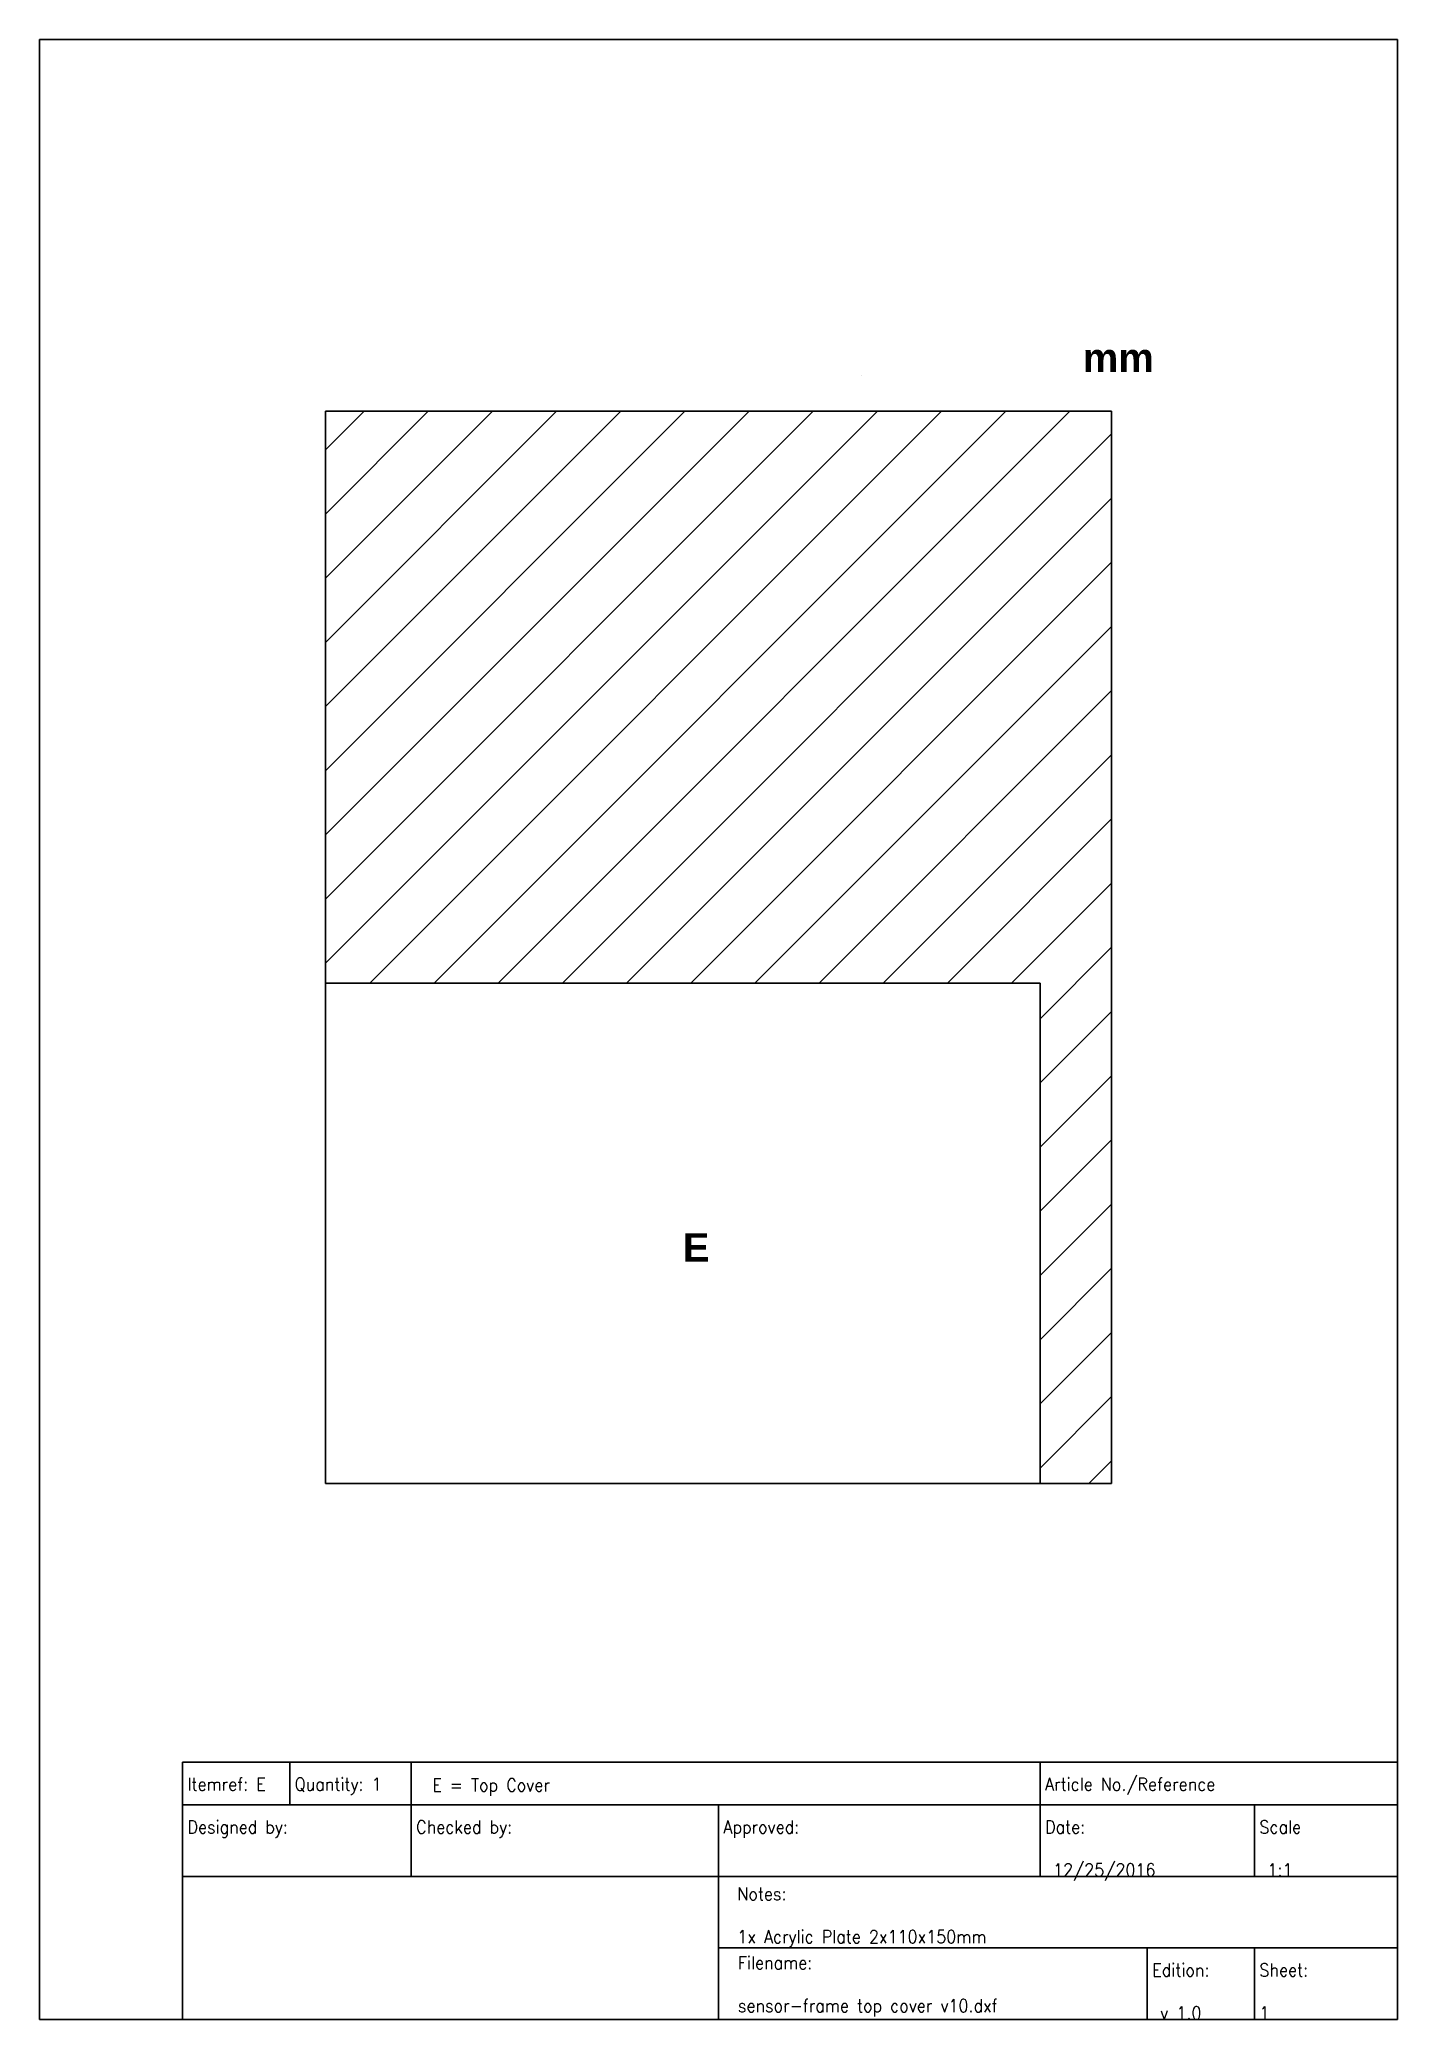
# Model space of a CAD drawing. Header units: millimetres. Extents: x 10 to 200, y 10 to 287.
import ezdxf

# ---------------------------------------------------------------- set-up
doc = ezdxf.new("R2010")
doc.units = ezdxf.units.MM
doc.layers.get('0').update_dxf_attribs({"color": 18, "lineweight": 25, "true_color": 0x000000})
doc.layers.add('0 ... Background', color=18, linetype='Continuous', lineweight=35, true_color=0x000000)
doc.layers.add('0 ... Base', color=18, linetype='Continuous', lineweight=35, true_color=0x000000)
doc.styles.add('textstyle11', font='Standard')
doc.styles.add('textstyle12', font='Standard')
doc.styles.add('textstyle13', font='Standard')
doc.styles.add('textstyle14', font='Standard')
doc.styles.add('textstyle15', font='Standard')
doc.styles.add('textstyle16', font='Standard')
doc.styles.add('textstyle17', font='Standard')
doc.styles.add('textstyle18', font='Standard')
doc.styles.add('textstyle19', font='Standard')
doc.styles.add('textstyle20', font='Standard')
doc.styles.add('textstyle21', font='Standard')
doc.styles.add('textstyle22', font='Standard')
doc.styles.add('textstyle23', font='Standard')
doc.styles.add('textstyle24', font='')
doc.styles.add('textstyle25', font='')
doc.styles.get('textstyle24').set_extended_font_data('Arial', bold=True)
doc.styles.get('textstyle25').set_extended_font_data('Arial', bold=True)

msp = doc.modelspace()

# ---------------------------------------------------------------- hatches: boundary and pattern name
h = msp.add_hatch()
h.set_pattern_fill('ANSI31', color=256, scale=2, style=0, pattern_type=0)
h.paths.add_polyline_path([(150, 140), (150, 85), (160, 85), (160, 235), (50, 235), (50, 155), (150, 155)], flags=0)

# ---------------------------------------------------------------- linework, layer by layer
msp.add_line((150, 115), (150, 115))
at = {"layer": '0 ... Background', "linetype": 'Continuous'}
for p, q in [((200, 287), (10, 287)), ((10, 287), (10, 10)), ((200, 10), (200, 287)), ((30, 46), (200, 46)), ((30, 40), (30, 46)), ((45, 40), (45, 46)), ((62, 40), (62, 46)), ((150, 40), (150, 46)), ((30, 40), (200, 40)), ((30, 10), (30, 40)), ((62, 30), (62, 40)), ((105, 30), (105, 40)), ((150, 30), (150, 40)), ((180, 30), (180, 40)), ((30, 30), (200, 30)), ((105, 10), (105, 30)), ((105, 20), (200, 20)), ((165, 10), (165, 20)), ((180, 10), (180, 20)), ((105, 10), (105, 15)), ((10, 10), (200, 10))]:
    msp.add_line(p, q, dxfattribs=at)
at = {"layer": '0 ... Base'}
for p, q in [((125, 240), (125, 240)), ((160, 235), (50, 235)), ((50, 235), (50, 195)), ((160, 235), (160, 85)), ((50, 85), (50, 195)), ((50, 155), (150, 155)), ((150, 155), (150, 85)), ((150, 85), (50, 85)), ((150, 85), (160, 85))]:
    msp.add_line(p, q, dxfattribs=at)

# ---------------------------------------------------------------- texts
at = {"layer": '0 ... Background', "char_height": 4, "attachment_point": 1}
for s, insert, style in [('mm', (155.98, 244.5), 'textstyle24'), ('E', (100, 120), 'textstyle25')]:
    msp.add_mtext(s, dxfattribs=dict(at, insert=insert, style=style))
at = {"layer": '0 ... Background', "linetype": 'Continuous', "lineweight": 25, "char_height": 1.8}
for s, insert, width, attachment_point, style in [('Itemref: E', (30.69, 43.81), 100, 1, 'textstyle11'), ('Quantity: 1', (45.69, 43.81), 100, 1, 'textstyle12'), ('E = Top Cover', (64.96, 41.29), 100, 7, 'textstyle13'), ('Article No./Reference', (150.69, 43.81), 100, 1, 'textstyle14'), ('Designed by:', (30.69, 37.81), 100, 1, 'textstyle15'), ('Checked by:', (62.69, 37.81), 100, 1, 'textstyle16'), ('Approved:\\P\\P', (105.69, 37.81), 100, 1, 'textstyle17'), ('Date:\\P\\P 12/25/2016', (150.69, 37.81), 100, 1, 'textstyle19'), ('Scale\\P\\P 1:1', (180.69, 37.81), 100, 1, 'textstyle20'), ('Notes:\\P\\P1x Acrylic Plate 2x110x150mm\\P\\P', (107.63, 28.47), 200, 1, 'textstyle23'), ('Filename:\\P\\Psensor-frame top cover v10.dxf', (107.72, 18.82), 100, 1, 'textstyle18'), ('Edition:\\P\\P v 1.0', (165.69, 17.81), 100, 1, 'textstyle21'), ('Sheet:\\P\\P1', (180.69, 17.81), 100, 1, 'textstyle22')]:
    msp.add_mtext(s, dxfattribs=dict(at, insert=insert, width=width, attachment_point=attachment_point, style=style))

doc.saveas('drawing.dxf')
